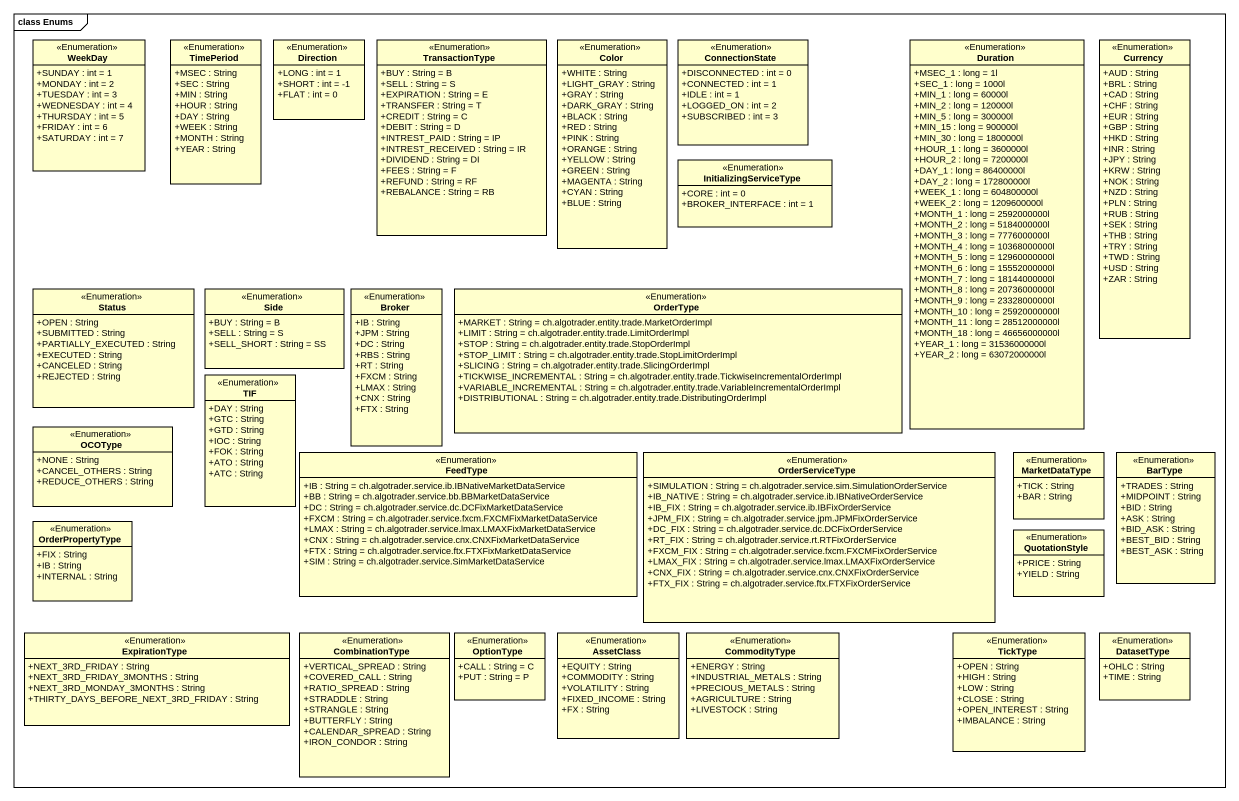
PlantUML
@startuml
mainframe class Enums
hide circle
hide empty members
skinparam classAttributeIconSize 0
class WeekDay <<Enumeration>> {
  +SUNDAY : int = 1
  +MONDAY : int = 2
  +TUESDAY : int = 3
  +WEDNESDAY : int = 4
  +THURSDAY : int = 5
  +FRIDAY : int = 6
  +SATURDAY : int = 7
}
class TimePeriod <<Enumeration>> {
  +MSEC : String
  +SEC : String
  +MIN : String
  +HOUR : String
  +DAY : String
  +WEEK : String
  +MONTH : String
  +YEAR : String
}
class Direction <<Enumeration>> {
  +LONG : int = 1
  +SHORT : int = -1
  +FLAT : int = 0
}
class TransactionType <<Enumeration>> {
  +BUY : String = B
  +SELL : String = S
  +EXPIRATION : String = E
  +TRANSFER : String = T
  +CREDIT : String = C
  +DEBIT : String = D
  +INTREST_PAID : String = IP
  +INTREST_RECEIVED : String = IR
  +DIVIDEND : String = DI
  +FEES : String = F
  +REFUND : String = RF
  +REBALANCE : String = RB
}
class Color <<Enumeration>> {
  +WHITE : String
  +LIGHT_GRAY : String
  +GRAY : String
  +DARK_GRAY : String
  +BLACK : String
  +RED : String
  +PINK : String
  +ORANGE : String
  +YELLOW : String
  +GREEN : String
  +MAGENTA : String
  +CYAN : String
  +BLUE : String
}
class ConnectionState <<Enumeration>> {
  +DISCONNECTED : int = 0
  +CONNECTED : int = 1
  +IDLE : int = 1
  +LOGGED_ON : int = 2
  +SUBSCRIBED : int = 3
}
class Duration <<Enumeration>> {
  +MSEC_1 : long = 1l
  +SEC_1 : long = 1000l
  +MIN_1 : long = 60000l
  +MIN_2 : long = 120000l
  +MIN_5 : long = 300000l
  +MIN_15 : long = 900000l
  +MIN_30 : long = 1800000l
  +HOUR_1 : long = 3600000l
  +HOUR_2 : long = 7200000l
  +DAY_1 : long = 86400000l
  +DAY_2 : long = 172800000l
  +WEEK_1 : long = 604800000l
  +WEEK_2 : long = 1209600000l
  +MONTH_1 : long = 2592000000l
  +MONTH_2 : long = 5184000000l
  +MONTH_3 : long = 7776000000l
  +MONTH_4 : long = 10368000000l
  +MONTH_5 : long = 12960000000l
  +MONTH_6 : long = 15552000000l
  +MONTH_7 : long = 18144000000l
  +MONTH_8 : long = 20736000000l
  +MONTH_9 : long = 23328000000l
  +MONTH_10 : long = 25920000000l
  +MONTH_11 : long = 28512000000l
  +MONTH_18 : long = 46656000000l
  +YEAR_1 : long = 31536000000l
  +YEAR_2 : long = 63072000000l
}
class Currency <<Enumeration>> {
  +AUD : String
  +BRL : String
  +CAD : String
  +CHF : String
  +EUR : String
  +GBP : String
  +HKD : String
  +INR : String
  +JPY : String
  +KRW : String
  +NOK : String
  +NZD : String
  +PLN : String
  +RUB : String
  +SEK : String
  +THB : String
  +TRY : String
  +TWD : String
  +USD : String
  +ZAR : String
}
class InitializingServiceType <<Enumeration>> {
  +CORE : int = 0
  +BROKER_INTERFACE : int = 1
}
class Status <<Enumeration>> {
  +OPEN : String
  +SUBMITTED : String
  +PARTIALLY_EXECUTED : String
  +EXECUTED : String
  +CANCELED : String
  +REJECTED : String
}
class Side <<Enumeration>> {
  +BUY : String = B
  +SELL : String = S
  +SELL_SHORT : String = SS
}
class Broker <<Enumeration>> {
  +IB : String
  +JPM : String
  +DC : String
  +RBS : String
  +RT : String
  +FXCM : String
  +LMAX : String
  +CNX : String
  +FTX : String
}
class OrderType <<Enumeration>> {
  +MARKET : String = ch.algotrader.entity.trade.MarketOrderImpl
  +LIMIT : String = ch.algotrader.entity.trade.LimitOrderImpl
  +STOP : String = ch.algotrader.entity.trade.StopOrderImpl
  +STOP_LIMIT : String = ch.algotrader.entity.trade.StopLimitOrderImpl
  +SLICING : String = ch.algotrader.entity.trade.SlicingOrderImpl
  +TICKWISE_INCREMENTAL : String = ch.algotrader.entity.trade.TickwiseIncrementalOrderImpl
  +VARIABLE_INCREMENTAL : String = ch.algotrader.entity.trade.VariableIncrementalOrderImpl
  +DISTRIBUTIONAL : String = ch.algotrader.entity.trade.DistributingOrderImpl
}
class TIF <<Enumeration>> {
  +DAY : String
  +GTC : String
  +GTD : String
  +IOC : String
  +FOK : String
  +ATO : String
  +ATC : String
}
class OCOType <<Enumeration>> {
  +NONE : String
  +CANCEL_OTHERS : String
  +REDUCE_OTHERS : String
}
class FeedType <<Enumeration>> {
  +IB : String = ch.algotrader.service.ib.IBNativeMarketDataService
  +BB : String = ch.algotrader.service.bb.BBMarketDataService
  +DC : String = ch.algotrader.service.dc.DCFixMarketDataService
  +FXCM : String = ch.algotrader.service.fxcm.FXCMFixMarketDataService
  +LMAX : String = ch.algotrader.service.lmax.LMAXFixMarketDataService
  +CNX : String = ch.algotrader.service.cnx.CNXFixMarketDataService
  +FTX : String = ch.algotrader.service.ftx.FTXFixMarketDataService
  +SIM : String = ch.algotrader.service.SimMarketDataService
}
class OrderServiceType <<Enumeration>> {
  +SIMULATION : String = ch.algotrader.service.sim.SimulationOrderService
  +IB_NATIVE : String = ch.algotrader.service.ib.IBNativeOrderService
  +IB_FIX : String = ch.algotrader.service.ib.IBFixOrderService
  +JPM_FIX : String = ch.algotrader.service.jpm.JPMFixOrderService
  +DC_FIX : String = ch.algotrader.service.dc.DCFixOrderService
  +RT_FIX : String = ch.algotrader.service.rt.RTFixOrderService
  +FXCM_FIX : String = ch.algotrader.service.fxcm.FXCMFixOrderService
  +LMAX_FIX : String = ch.algotrader.service.lmax.LMAXFixOrderService
  +CNX_FIX : String = ch.algotrader.service.cnx.CNXFixOrderService
  +FTX_FIX : String = ch.algotrader.service.ftx.FTXFixOrderService
}
class MarketDataType <<Enumeration>> {
  +TICK : String
  +BAR : String
}
class BarType <<Enumeration>> {
  +TRADES : String
  +MIDPOINT : String
  +BID : String
  +ASK : String
  +BID_ASK : String
  +BEST_BID : String
  +BEST_ASK : String
}
class OrderPropertyType <<Enumeration>> {
  +FIX : String
  +IB : String
  +INTERNAL : String
}
class QuotationStyle <<Enumeration>> {
  +PRICE : String
  +YIELD : String
}
class ExpirationType <<Enumeration>> {
  +NEXT_3RD_FRIDAY : String
  +NEXT_3RD_FRIDAY_3MONTHS : String
  +NEXT_3RD_MONDAY_3MONTHS : String
  +THIRTY_DAYS_BEFORE_NEXT_3RD_FRIDAY : String
}
class CombinationType <<Enumeration>> {
  +VERTICAL_SPREAD : String
  +COVERED_CALL : String
  +RATIO_SPREAD : String
  +STRADDLE : String
  +STRANGLE : String
  +BUTTERFLY : String
  +CALENDAR_SPREAD : String
  +IRON_CONDOR : String
}
class OptionType <<Enumeration>> {
  +CALL : String = C
  +PUT : String = P
}
class AssetClass <<Enumeration>> {
  +EQUITY : String
  +COMMODITY : String
  +VOLATILITY : String
  +FIXED_INCOME : String
  +FX : String
}
class CommodityType <<Enumeration>> {
  +ENERGY : String
  +INDUSTRIAL_METALS : String
  +PRECIOUS_METALS : String
  +AGRICULTURE : String
  +LIVESTOCK : String
}
class TickType <<Enumeration>> {
  +OPEN : String
  +HIGH : String
  +LOW : String
  +CLOSE : String
  +OPEN_INTEREST : String
  +IMBALANCE : String
}
class DatasetType <<Enumeration>> {
  +OHLC : String
  +TIME : String
}
@enduml
